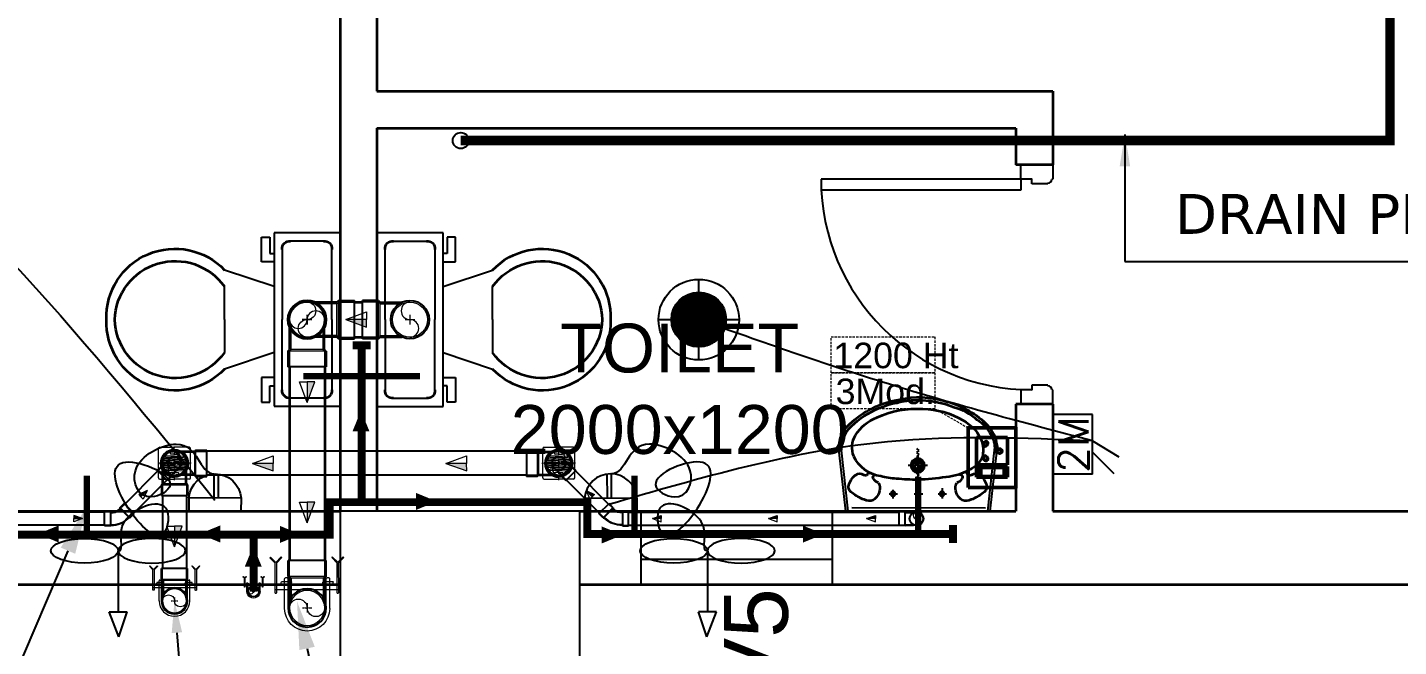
# Model space of a CAD drawing. Extents: x 3550807 to 4078732, y -628171 to -515859.
# Drawn here: x 3725724 to 3730015, y -608060 to -606121 of the extents above; entities that cross this region are included whole.
import ezdxf
from ezdxf import colors
from ezdxf.entities.mleader import LeaderData, LeaderLine
from ezdxf.math import Vec2, Vec3

# ---------------------------------------------------------------- set-up
doc = ezdxf.new("R2010")
doc.units = 0
doc.header["$LTSCALE"] = 6
doc.header["$MEASUREMENT"] = 0
for name, pattern in [('1', [0]), ('AI9-LType1', [1.875, 1.25, -0.625]), ('CENTER2', [1.125, 0.75, -0.125, 0.125, -0.125]), ('DASHED2', [0.375, 0.25, -0.125])]:
    doc.linetypes.add(name, pattern=pattern)
doc.layers.get('0').update_dxf_attribs({"linetype": 'CONTINUOUS'})
for name, color, linetype, lineweight in [('22-FTfix', 8, 'CONTINUOUS', 9), ('ELE-1 NO 6-16A RAW POWER SOCKET', 1, 'CONTINUOUS', 0), ('PHE-SP', 1, 'CONTINUOUS', 0), ('PL-CLAMP', 211, 'CONTINUOUS', 13), ('PL-SOFT  WATER SUPPLY PIPE', 162, 'CONTINUOUS', 9), ('PL-WATER PIPE CLAMP', 6, 'CONTINUOUS', 9), ('PL-WATER PIPING', 1, 'CONTINUOUS', 9), ('WALL', 10, 'CONTINUOUS', 35), ('WALL LINE', 7, 'CONTINUOUS', 35)]:
    doc.layers.add(name, color=color, linetype=linetype, lineweight=lineweight)
for name, color, linetype in [('AC-AHU', 7, 'CONTINUOUS'), ('COL', 5, 'CONTINUOUS'), ('DIM', 7, 'CONTINUOUS'), ('DOOR', 44, 'CONTINUOUS'), ('ELE-12W LED', 1, 'CONTINUOUS'), ('ELE-12W LED @ 1', 1, 'CONTINUOUS'), ('ELE-2M RAW P.SB', 40, 'CONTINUOUS'), ('ELE-EXHAUST FAN', 10, 'CONTINUOUS'), ('JOINERY', 7, 'CONTINUOUS'), ('MEP_HVAC_DRAIN_PIPE', 7, 'CONTINUOUS'), ('MEP_HVAC_TEXT', 7, 'CONTINUOUS'), ('phe-text', 1, 'CONTINUOUS'), ('PL- WASTE PIPE', 6, 'CONTINUOUS'), ('PL-SOIL PIPE', 1, 'CONTINUOUS'), ('TEXT', 5, 'CONTINUOUS'), ('Window', 161, 'CONTINUOUS')]:
    doc.layers.add(name, color=color, linetype=linetype)
doc.layers.add('CFT_LOOPING', color=7, linetype='1', lineweight=0, true_color=0xd6d600)
doc.layers.add('ELE-LIGHTING WIRING', color=7, linetype='CONTINUOUS', true_color=0x63d7b6)
doc.styles.add('ARIAL', font='arial.ttf')
doc.styles.get("Standard").update_dxf_attribs({"font": 'SIMPLEX'})
doc.styles.add('VERDANA', font='verdana.ttf')
doc.dimstyles.new('TEXT', dxfattribs={"dimscale": 0, "dimtxt": 500, "dimasz": 100, "dimexe": 75, "dimexo": 100, "dimgap": 50, "dimtad": 0, "dimdec": 0, "dimzin": 0, "dimdsep": 46, "dimtxsty": 'ARIAL', "dimblk": 'OBLIQUE', "dimcen": 0.09, "dimdle": 100, "dimclrd": 256, "dimclre": 256, "dimclrt": 6, "dimadec": 0, "dimazin": 0, "dimtfac": 1, "dimtdec": 0, "dimtofl": 0, "dimtmove": 2, "dimatfit": 3, "dimfxl": 0, "dimfrac": 2, "dimtolj": 1, "dimtzin": 0, "dimarcsym": 0})

# ---------------------------------------------------------------- blocks, each defined once
blk = doc.blocks.new('750')
at = {"layer": 'DOOR', "color": 8}
for p, q in [((-50, 705), (-47.5, 705)), ((-35, 690), (-35, 692.5)), ((-50, 45), (-47.5, 45)), ((-35, 60), (-35, 57.5)), ((50, 45), (50, 80)), ((50, 80), (675, 80)), ((50, 45), (675, 45)), ((675, 45), (675, 80))]:
    blk.add_line(p, q, dxfattribs=at)
for points in [[(15, 690), (15, 705), (50, 705), (50, 750), (-50, 750), (-50, 705)], [(-35, 690), (15, 690)], [(15, 60), (15, 45), (50, 45), (50, 0), (-50, 0), (-50, 45)], [(-35, 60), (15, 60)]]:
    blk.add_lwpolyline(points, dxfattribs=at)
for centre, radius, start, end in [((-35, 705), 12.5, 180, 270), ((15, 45), 660, 0, 90), ((-35, 45), 12.5, 90, 180)]:
    blk.add_arc(centre, radius, start, end, dxfattribs=at)
blk = doc.blocks.new('rhej')
at = {"color": 8, "lineweight": 25}
for p, q in [((271.6, 188.9), (271.6, 266.4)), ((271.6, 266.4), (297.5, 266.4)), ((297.5, 266.4), (297.5, 214.7)), ((310.4, 279.4), (310.4, -263.7)), ((517.3, 279.4), (310.4, 279.4)), ((517.3, 7.8), (517.3, 279.4)), ((297.5, 214.7), (310.4, 214.7)), ((336.3, 227.7), (336.3, 7.8)), ((465.6, 253.5), (362.2, 253.5)), ((491.5, 7.8), (491.5, 227.7)), ((310.4, 188.9), (271.6, 188.9)), ((310.4, 111.3), (155.3, 163)), ((155.3, 7.8), (155.3, 111.3)), ((155.3, 7.8), (155.3, -95.6)), ((336.3, -212), (336.3, 7.8)), ((491.5, 7.8), (491.5, -212)), ((517.3, -263.7), (517.3, 7.8)), ((310.4, -95.6), (155.3, -147.3)), ((271.6, -173.2), (271.6, -250.8)), ((310.4, -173.2), (271.6, -173.2)), ((297.5, -250.8), (297.5, -199.1)), ((297.5, -199.1), (310.4, -199.1)), ((271.6, -250.8), (297.5, -250.8)), ((465.6, -237.9), (362.2, -237.9)), ((310.4, -263.7), (517.3, -263.7))]:
    blk.add_line(p, q, dxfattribs=at)
at = {"color": 8, "extrusion": (0, 0, -1)}
for centre, major_axis, start_param, end_param in [((0, 15.7), (151.4, -151.4), 2.319632, 4.738539), ((358.9, 230.9), (-16.2, -16.2), 0.643501, 2.498091), ((468.8, 230.9), (16.2, -16.2), 3.785094, 5.639684), ((0.9, 2.3), (-133.6, -133.6), 0.814663, 3.31238), ((0, 0), (-151.4, -151.4), 4.686239, 7.105146), ((0.9, 13.4), (-133.6, -133.6), 4.541602, 7.039318), ((358.9, -215.2), (-16.2, -16.2), -0.927295, 0.927295), ((468.8, -215.2), (16.2, -16.2), 5.35589, 7.21048)]:
    blk.add_ellipse(centre, major_axis=major_axis, ratio=1, start_param=start_param, end_param=end_param, dxfattribs=at)
blk = doc.blocks.new('u46')
at = {"color": 8, "lineweight": 25}
for p, q in [((-10.2, 228.4), (174.5, 249.1)), ((-10.2, 220.4), (181.2, 241.9)), ((-0.6, -208.9), (0.6, 208.9)), ((44.2, 92.9), (44.2, 66.7)), ((56.5, 80.8), (29.2, 80.8)), ((61.7, 1.6), (29.2, 1.6)), ((44.2, 13.7), (44.2, -12.6)), ((163.2, 3), (101.8, 3)), ((133.1, -27.2), (133.1, 33.1)), ((61.7, -73.2), (29.2, -73.2)), ((44.2, -61.1), (44.2, -87.4)), ((-10.2, -216.1), (181.2, -237.6)), ((-10.2, -224.1), (174.5, -244.8))]:
    blk.add_line(p, q, dxfattribs=at)
at = {"color": 8, "extrusion": (0, 0, -1)}
for centre, major_axis, start_param, end_param in [((65.8, 198.9), (0, 20.7), -1.101507, 0.481509), ((57.5, 163.3), (-0.3, 56.9), 0.324902, 0.965135), ((187.7, 150.5), (0, 99.5), -0.132539, 0.848731), ((185.8, 147.6), (0.1, 94.4), -0.049658, 0.838116), ((49.5, 13.5), (-0.1, 293.9), 0.809856, 1.41441), ((144.8, 128.2), (1.1, 126.1), -1.238036, -0.892193), ((208, 103.4), (0, 109.8), -1.431017, -0.436146), ((110.3, 167.2), (-6.08, 6.08), 4.867594, 6.265028), ((90.3, 184.5), (0, 17.9), 0.880684, 2.260744), ((189.6, 137.7), (0, 70.9), -0.405199, 0.56573), ((153.9, 79), (-0.2, 139.7), 0.557563, 1.193786), ((57.3, 20.1), (0, 275.4), 0.806541, 1.180915), ((56, 154.5), (0, 34), 4.33982, 5.202657), ((64.6, 170.4), (0.3, 49.2), 3.359735, 4.09512), ((104.1, 117.8), (-0.2, 26.8), -1.278641, -0.487266), ((96.3, 135.9), (0, 7.39), -0.727724, 1.373337), ((110.5, 165), (5.47, 5.47), 2.097053, 3.541809), ((13.1, 6.8), (0, 297.5), 1.141495, 1.637774), ((44.2, 80.8), (0.02, 6.43), 3.139035, 9.42222), ((62.5, 153), (0, 31.9), 2.620328, 3.422401), ((387.1, 47.9), (-0.3, 296.4), -1.495794, -1.328336), ((35, 2.5), (0, 302.7), 1.155365, 1.952189), ((820.2, -1), (0.1, 732.1), -1.56667, -1.474079), ((72.5, -1.7), (-0.1, 274.2), 1.346594, 1.865175), ((44.2, 1.6), (0.08, 6.43), 3.12883, 9.412015), ((888.1, 36.7), (0.8, 800.7), 4.558159, 4.668067), ((133.1, 3), (0, 21.6), 3.141254, 9.424439), ((133.1, 3), (-0.1, 15.5), 3.145308, 9.428493), ((133.1, 3), (0, 10.9), 3.142047372431534, 9.42523267961112), ((62.5, -10.9), (0, 247.5), 1.579809, 2.112792), ((44.2, -73.2), (0.02, 6.43), 3.139035, 9.42222), ((263.1, -73.7), (0.1, 166.8), 4.181112, 4.641559), ((56.1, -13.3), (0.2, 287), 1.808981, 2.322804), ((64.6, -163.9), (0.1, 49.2), -0.960797, -0.225412), ((62.5, -146.6), (-0.1, 31.9), -0.276767, 0.525307), ((104.1, -111.4), (0.2, 26.8), 3.628858, 4.420234), ((96.6, -128.2), (-0.03, 8.55), 1.455188, 3.796569), ((124.5, -51.6), (-0.2, 200.3), 1.868215, 2.281789), ((56, -148.1), (0, 34), 4.222121, 5.084958), ((144.8, -121.8), (-0.3, 126.1), 4.027191, 4.373034), ((110.3, -160.8), (-6.08, 6.08), 4.730546, 6.12798), ((111.3, -159.3), (6.17, 6.17), 4.354779, 6.027124), ((90.3, -178.1), (0, 17.9), 0.880848, 2.260908), ((192.6, -126.1), (0, 80.1), 3.554495, 4.299548), ((163.1, -79.8), (0.2, 126), 2.054055, 2.802751), ((65.8, -192.5), (0, 20.7), 2.661884, 4.2449), ((57.5, -156.9), (0.3, 56.9), 2.176458, 2.816691), ((181.2, -107), (0, 94.7), 2.890537, 3.362984), ((187.2, -138.1), (-0.1, 106), 2.310552, 2.942572), ((171.7, -117.2), (-0.1, 123.1), 2.127435, 2.640092), ((184.7, -162.2), (-0.1, 83.2), 2.850118, 3.264751), ((188.2, -159.7), (0, 78.1), 2.562376, 3.231693)]:
    blk.add_ellipse(centre, major_axis=major_axis, ratio=1, start_param=start_param, end_param=end_param, dxfattribs=at)
blk = doc.blocks.new('18W LED')
at = {"layer": 'ELE-12W LED @ 1'}
h = blk.add_hatch(dxfattribs=at)
h.set_pattern_fill('ANSI31', color=252)
h.set_pattern_definition([(45, (-1135553.9097, 459369.4158), (-2.24506403, 2.24506403), [])])
edge = h.paths.add_edge_path()
edge.add_arc((0, 0), 85.7, 0, 360)
at = {"layer": 'ELE-12W LED', "color": 1}
for p, q in [((0, -126.1), (0, 126.1)), ((-126.1, 0), (126.1, 0))]:
    blk.add_line(p, q, dxfattribs=at)
for radius in [126.1, 85.7]:
    blk.add_circle((0, 0), radius, dxfattribs=at)
blk = doc.blocks.new('A$C44D17E71')
at = {"layer": 'ELE-EXHAUST FAN', "color": 1}
for p, q in [((-13.3, 0.72), (-9.75, 2.1)), ((-9.75, 2.1), (-9.75, -0.48)), ((-13.3, 0.72), (-9.75, -0.48)), ((-0.97, 0.81), (-9.75, 0.81)), ((6.62, -9.32), (4.71, -9.31)), ((4.71, -9.31), (4.71, -16.8)), ((6.59, -16.81), (6.62, -9.32)), ((6.61, -12.95), (10.07, -12.97)), ((6.61, -13.55), (10.06, -13.57)), ((6.59, -16.81), (4.71, -16.8))]:
    blk.add_line(p, q, dxfattribs=at)
blk.add_ellipse((-0.97, 5.64), major_axis=(0, -4.83), ratio=0.36355, dxfattribs=at)
at = {"layer": 'ELE-EXHAUST FAN', "color": 1, "extrusion": (0, 0, -1)}
blk.add_ellipse((-0.97, -4.02), major_axis=(0, 4.83), ratio=0.36355, dxfattribs=at)
blk.add_ellipse((6.31, -13.06), major_axis=(0.02, 3.76), ratio=1, start_param=0.079283, end_param=3.06231, dxfattribs=at)
at = {"layer": 'ELE-EXHAUST FAN', "color": 1}
blk.add_open_spline([(-1.04, 0.81), (-0.79, -0.3), (3.44, 2.5), (7.59, -7.04), (-0.96, -5.98), (5.22, 0.41), (14.27, 3.09), (9.16, -9.39), (5.43, -2.53), (11.73, 0.02), (16.82, -10.79), (10.14, -10.71), (10.07, -12.97)], degree=3, knots=[0, 0, 0, 0, 6.261699, 12.352893, 15.787239, 21.858742, 28.752755, 35.678217, 39.225495, 45.354107, 53.693878, 67.421453, 67.421453, 67.421453, 67.421453], dxfattribs=at)
blk = doc.blocks.new('2M SB')
at = {"layer": 'ELE-2M RAW P.SB'}
for p, q in [((-133.8, 160), (-69.3, 265.2)), ((-88.2, 160), (-3.4, 244.9)), ((-240, 160), (-240, 0)), ((0, 160), (-240, 160)), ((0, 160), (0, 0))]:
    blk.add_line(p, q, dxfattribs=at)
blk.add_text('2M', height=120, rotation=180, dxfattribs=at).set_placement((-6, 143))
blk = doc.blocks.new('6-16A RAW POWER SOCKET 3M')
at = {"layer": 'ELE-1 NO 6-16A RAW POWER SOCKET', "lineweight": 50}
for p, q in [((0, 57.9), (72.3, 57.9)), ((0, 57.9), (72.3, 57.9)), ((0, 32.7), (0, 57.9)), ((0, 57.9), (0, 32.7)), ((72.3, 32.7), (0, 32.7)), ((7.9, 55.8), (64.4, 55.8)), ((7.9, 34.8), (7.9, 55.8)), ((64.4, 34.8), (7.9, 34.8)), ((61.9, 55.8), (61.9, 34.8)), ((64.4, 55.8), (64.4, 34.8)), ((72.3, 57.9), (72.3, 32.7)), ((0, 28.5), (0, -34.8)), ((72.3, 28.5), (0, 28.5)), ((72.3, -34.8), (72.3, 28.5)), ((0, -34.8), (72.3, -34.8))]:
    blk.add_line(p, q, dxfattribs=at)
blk.add_lwpolyline([(92, 82.1), (92, -57.5), (-19.7, -57.5), (-19.7, 82.1)], close=True, dxfattribs=at)
for centre, radius, start, end in [((18.3, -3.1), 4.93, 37.1584, 322.8416), ((23.3, -3.1), 3.14, 251.4031, 108.5969), ((50.3, 14.9), 4.24, 357.49, 264.7311), ((53.2, 11.6), 3.43, 194.9049, 67.3162), ((50.3, -21.2), 4.24, 95.2689, 2.51), ((53.2, -17.8), 3.43, 292.6838, 165.0951)]:
    blk.add_arc(centre, radius, start, end, dxfattribs=at)
blk = doc.blocks.new('RISER UP 100')
at = {"color": 0, "linetype": 'Continuous'}
for p, q in [((-98.5, 60), (-148.5, 60)), ((-148.5, -60), (-148.5, 60)), ((-98.5, 60), (-93.5, 55)), ((-93.5, 55), (-24, 55)), ((-98.5, -60), (-148.5, -60)), ((-98.5, -60), (-93.5, -55)), ((-93.5, -55), (-24, -55))]:
    blk.add_line(p, q, dxfattribs=at)
at = {"color": 8, "linetype": 'Continuous', "lineweight": 0, "ltscale": 0.005}
for p, q in [((-98.5, 55), (-148.5, 55)), ((-98.5, -55), (-98.5, 55)), ((-98.5, 55), (-93.5, 50)), ((-93.5, -50), (-93.5, 50)), ((-93.5, 50), (-33.2, 50)), ((-98.5, -55), (-148.5, -55)), ((-98.5, -55), (-93.5, -50)), ((-93.5, -50), (-33.2, -50))]:
    blk.add_line(p, q, dxfattribs=at)
at = {"color": 8, "linetype": 'CENTER2', "lineweight": 0}
for p, q in [((-15, 0), (15, 0)), ((0, 15), (0, -15))]:
    blk.add_line(p, q, dxfattribs=at)
at = {"color": 0, "linetype": 'Continuous'}
blk.add_circle((0, 0), 60, dxfattribs=at)
at = {"color": 8, "linetype": 'Continuous', "lineweight": 0, "ltscale": 0.005}
blk.add_circle((0, 0), 55, dxfattribs=at)
at = {"color": 8, "linetype": 'Continuous', "lineweight": 0}
for centre, start, end in [((0, 27.5), 90, 270), ((0, -27.5), 270, 90)]:
    blk.add_arc(centre, 27.5, start, end, dxfattribs=at)
blk = doc.blocks.new('clamp')
at = {"layer": 'PL-CLAMP'}
for p, q in [((156.2, 205.8), (161.2, 205.8)), ((105.4, 198.4), (168.6, 198.4)), ((105.4, 191.1), (168.6, 191.1)), ((156.2, 183.7), (161.2, 183.7)), ((163.2, 185.7), (163.2, 203.8)), ((170.6, 196.4), (170.6, 193.1)), ((105.4, 109.4), (168.6, 109.4)), ((105.4, 102), (168.6, 102)), ((156.2, 116.8), (161.2, 116.8)), ((156.2, 94.7), (161.2, 94.7)), ((163.2, 96.7), (163.2, 114.8)), ((170.6, 107.4), (170.6, 104))]:
    blk.add_line(p, q, dxfattribs=at)
for points in [[(138.4, 216.5, -0.414214), (139.4, 217.5), (203.1, 217.5), (214, 228.4), (215.4, 227), (203.9, 215.5), (215.3, 204), (213.9, 202.6), (203, 213.5), (139.4, 213.5, -0.414214), (138.4, 214.5), (138.4, 216.5)], [(138.4, 84.3, -0.414214), (139.4, 85.3), (203.1, 85.3), (214, 96.3), (215.4, 94.9), (203.9, 83.3), (215.3, 71.9), (213.9, 70.5), (203, 81.3), (139.4, 81.3, -0.414214), (138.4, 82.3), (138.4, 84.3)]]:
    blk.add_lwpolyline(points, format="xyb", dxfattribs=at)
for points in [[(146.2, 81.3), (146.2, 217.5)], [(156.2, 81.3), (156.2, 217.5)]]:
    blk.add_lwpolyline(points, dxfattribs=at)
for centre, radius, start, end in [((161.2, 203.8), 2, 0, 90), ((105.4, 150.2), 48.2, 90, 270), ((161.2, 185.7), 2, 270, 0), ((168.6, 196.4), 2, 0, 90), ((168.6, 193.1), 2, 270, 0), ((161.2, 114.8), 2, 0, 90), ((161.2, 96.7), 2, 270, 0), ((168.6, 107.4), 2, 0, 90), ((168.6, 104), 2, 270, 0)]:
    blk.add_arc(centre, radius, start, end, dxfattribs=at)
blk = doc.blocks.new('A$C0B1B3CFA')
at = {"layer": 'PHE-SP'}
h = blk.add_hatch(color=7, dxfattribs=at)
h.dxf.hatch_style = 1
h.paths.add_polyline_path([(-0.0495, 0.0226), (-0.0495, 0), (0.0124, 0)])
at = {"layer": 'PHE-SP', "color": 7}
for points in [[(-0.0495, 0), (0.0124, 0), (-0.0495, 0.0226), (-0.0495, 0)], [(-0.0495, 0), (0.0124, 0), (-0.0495, -0.0226), (-0.0495, 0)]]:
    blk.add_lwpolyline(points, dxfattribs=at)
blk = doc.blocks.new('Z$W@#3BD47561')
at = {"layer": 'PHE-SP', "xscale": 49.00933755098914, "yscale": 49.00933755098914, "zscale": 49.00933755098914, "rotation": 270}
blk.add_blockref('A$C0B1B3CFA', (0, 0), dxfattribs=at)
blk = doc.blocks.new('Z$W@#4AA511D8')
at = {"layer": 'phe-text', "linetype": 'ByBlock', "lineweight": -2, "ltscale": 0.5, "xscale": 0.0244727334018079, "yscale": 0.0244727334018079, "zscale": 0.0244727334018079, "rotation": 270}
blk.add_blockref('Z$W@#3BD47561', (0.0148, 0), dxfattribs=at)
blk = doc.blocks.new('A$C525867A1')
at = {"layer": '22-FTfix', "color": 1, "lineweight": 0}
for p, q in [((-3.7, 76.6), (-40.1, 40.1)), ((76.4, 3.7), (3.3, 76.6)), ((-76.6, 3.5), (-40.1, 40.1)), ((42, 42.1), (-42, -42.1)), ((-3.5, -76.4), (-76.6, -3.4)), ((3.4, -76.4), (39.9, -39.8)), ((76.4, -3.3), (39.9, -39.8))]:
    blk.add_line(p, q, dxfattribs=at)
at = {"layer": '22-FTfix', "color": 1, "linetype": 'AI9-LType1', "lineweight": 0}
blk.add_line((42, -41.9), (-42.2, 42.1), dxfattribs=at)
at = {"layer": '22-FTfix', "color": 3, "lineweight": 0}
for p, q in [((-18.4, 18.3), (-39.5, -2.8)), ((-10.4, 10.4), (-35.8, -15.1)), ((-14.5, 14.5), (-35.7, -6.6)), ((-23.3, 23.2), (-32.4, 14)), ((-6.5, 6.5), (-31.9, -18.9)), ((-23.3, 23.2), (-14.1, 32.4)), ((-18.4, 18.3), (2.7, 39.5)), ((-14.5, 14.5), (6.6, 35.7)), ((-10.4, 10.4), (15, 35.8)), ((-6.5, 6.5), (18.9, 32)), ((-1.9, 1.2), (-1.5, 1.5)), ((-1.4, 0.7), (-1.9, 1.2)), ((-1.2, 1.9), (-1.5, 1.5)), ((-0.7, 1.4), (-1.2, 1.9)), ((1.2, 1.9), (0.7, 1.4)), ((1.9, 1.2), (1.2, 1.9)), ((1.9, 1.2), (1.4, 0.7)), ((5.2, 9.3), (24.6, 28.7)), ((6.5, -6.5), (31.9, 18.9)), ((9.2, 5.2), (28.6, 24.6)), ((10.4, -10.4), (35.8, 15.1)), ((14.5, -14.5), (35.7, 6.6)), ((18.4, -18.3), (39.5, 2.8)), ((-9.2, -5.2), (-28.6, -24.6)), ((-5.2, -9.3), (-24.6, -28.7)), ((6.5, -6.5), (-18.9, -32)), ((10.4, -10.4), (-15, -35.8)), ((14.5, -14.5), (-6.6, -35.7)), ((18.4, -18.3), (-2.7, -39.5)), ((-1.9, -1.2), (-1.4, -0.7)), ((-1.2, -1.9), (-1.9, -1.2)), ((-1.2, -1.9), (-0.7, -1.4)), ((1.2, -1.9), (0.7, -1.4)), ((1.2, -1.9), (1.5, -1.5)), ((1.9, -1.2), (1.4, -0.7)), ((1.9, -1.2), (1.5, -1.5)), ((23.3, -23.2), (14.1, -32.4)), ((23.3, -23.2), (32.4, -14))]:
    blk.add_line(p, q, dxfattribs=at)
at = {"layer": '22-FTfix', "color": 1, "lineweight": 0}
blk.add_circle((-0.1, 0.1), 49.4, dxfattribs=at)
at = {"layer": '22-FTfix', "color": 3, "lineweight": 0}
for centre, radius in [((0, 0), 45.2), ((-0.1, -0.1), 44.9), ((0, 0), 4.18), ((0, 0), 3.93)]:
    blk.add_circle(centre, radius, dxfattribs=at)
at = {"layer": '22-FTfix', "color": 1, "lineweight": 0}
for points in [[(-35.3, 35.2), (-15.9, 54.6), (15.5, 54.6), (35, 35.3), (54.4, 15.9), (54.4, -15.6), (35, -35)], [(-35.3, 35.2), (-54.6, 15.8), (-54.6, -15.7), (-35.2, -35), (-15.8, -54.4), (15.7, -54.4), (35, -35)]]:
    blk.add_open_spline(points, degree=3, knots=[0, 0, 0, 0, 1, 1, 1, 2, 2, 2, 2], dxfattribs=at)
for points in [[(3.3, 76.6), (1.4, 78.5), (-1.8, 78.5), (-3.7, 76.6)], [(-76.6, 3.5), (-78.5, 1.6), (-78.5, -1.5), (-76.6, -3.4)], [(76.4, -3.3), (78.3, -1.4), (78.3, 1.8), (76.4, 3.7)], [(-3.5, -76.4), (-1.6, -78.3), (1.5, -78.3), (3.4, -76.4)]]:
    blk.add_open_spline(points, degree=3, dxfattribs=at)
at = {"layer": '22-FTfix', "color": 3, "lineweight": 0}
for points in [[(-36.8, 17.1), (-37.4, 15.7), (-36.8, 14.1), (-35.5, 13.5), (-34.4, 13), (-33.2, 13.2), (-32.4, 14)], [(-14.1, 32.4), (-13, 33.4), (-13, 35.2), (-14.1, 36.2), (-14.9, 37), (-16.1, 37.2), (-17.2, 36.7)], [(6.6, 35.7), (7.6, 36.7), (7.6, 38.5), (6.6, 39.5), (5.5, 40.6), (3.8, 40.6), (2.7, 39.5)], [(5.2, 9.3), (4.1, 8.1), (4.1, 6.3), (5.2, 5.2), (6.3, 4.1), (8.1, 4.1), (9.2, 5.2)], [(18.9, 32), (19.9, 33), (19.9, 34.8), (18.9, 35.8), (17.8, 36.9), (16.1, 36.9), (15, 35.8)], [(28.6, 24.6), (29.7, 25.7), (29.7, 27.6), (28.6, 28.7), (27.5, 29.8), (25.7, 29.8), (24.6, 28.7)], [(35.8, 15.1), (36.8, 16.2), (36.8, 17.9), (35.8, 18.9), (34.7, 20), (33, 20), (31.9, 18.9)], [(39.5, 2.8), (40.6, 3.9), (40.5, 5.6), (39.5, 6.6), (38.4, 7.7), (36.7, 7.7), (35.7, 6.6)], [(-39.5, -2.8), (-40.6, -3.9), (-40.5, -5.6), (-39.5, -6.6), (-38.4, -7.7), (-36.7, -7.7), (-35.7, -6.6)], [(-35.8, -15.1), (-36.8, -16.2), (-36.8, -17.9), (-35.8, -18.9), (-34.7, -20), (-33, -20), (-31.9, -18.9)], [(-28.6, -24.6), (-29.7, -25.7), (-29.7, -27.6), (-28.6, -28.7), (-27.5, -29.8), (-25.7, -29.8), (-24.6, -28.7)], [(-18.9, -32), (-19.9, -33), (-19.9, -34.8), (-18.9, -35.8), (-17.8, -36.9), (-16.1, -36.9), (-15, -35.8)], [(-5.2, -9.3), (-4.1, -8.1), (-4.1, -6.3), (-5.2, -5.2), (-6.3, -4.1), (-8.1, -4.1), (-9.2, -5.2)], [(-6.6, -35.7), (-7.6, -36.7), (-7.6, -38.4), (-6.6, -39.5), (-5.5, -40.6), (-3.8, -40.6), (-2.7, -39.5)], [(14.1, -32.4), (13, -33.4), (13, -35.1), (14.1, -36.2), (14.9, -37), (16.1, -37.2), (17.2, -36.7)], [(36.8, -17.1), (37.4, -15.7), (36.8, -14.1), (35.5, -13.5), (34.4, -13), (33.2, -13.2), (32.4, -14)]]:
    blk.add_open_spline(points, degree=3, knots=[0, 0, 0, 0, 1, 1, 1, 2, 2, 2, 2], dxfattribs=at)
for points in [[(-28.7, 28.6), (-32, 25.3), (-34.8, 21.4), (-36.8, 17.1)], [(-17.2, 36.7), (-21.4, 34.7), (-25.3, 32), (-28.7, 28.6)], [(-1.4, -0.7), (-1, -0.3), (-1, 0.3), (-1.4, 0.7)], [(-0.7, 1.4), (-0.3, 1), (0.3, 1), (0.7, 1.4)], [(1.4, 0.7), (1, 0.3), (1, -0.3), (1.4, -0.7)], [(0.7, -1.4), (0.3, -1), (-0.3, -1), (-0.7, -1.4)], [(17.2, -36.7), (21.4, -34.7), (25.3, -32), (28.7, -28.6)], [(28.7, -28.6), (32, -25.3), (34.8, -21.4), (36.8, -17.1)]]:
    blk.add_open_spline(points, degree=3, dxfattribs=at)
blk = doc.blocks.new('G$C6D3250BF')
at = {"layer": 'PL- WASTE PIPE', "linetype": 'ByBlock', "ltscale": 5, "xscale": -0.08841918452952499, "yscale": 0.08841918454157253, "zscale": 0.08841918448567115, "rotation": 225.0593839872961}
blk.add_blockref('A$C525867A1', (0, 0), dxfattribs=at)
blk = doc.blocks.new('100 ELBOW')
at = {"color": 0, "linetype": 'Continuous'}
for p, q in [((-77, 1), (-86, -8)), ((72, 61), (67, 55)), ((72, 61), (124, 61)), ((124, 61), (124, -61)), ((-94, -8), (-131, -44)), ((-131, -44), (-44, -131)), ((-94, -8), (-86, -8)), ((-8, -94), (-44, -131)), ((0, -78), (-8, -86)), ((-8, -94), (-8, -86)), ((72, -61), (66, -55)), ((72, -61), (124, -61))]:
    blk.add_line(p, q, dxfattribs=at)
at = {"color": 8, "linetype": 'Continuous', "lineweight": 0, "ltscale": 0.005}
for p, q in [((75, 55), (69, 49)), ((69, -49), (69, 49)), ((75, -55), (75, 55)), ((75, 55), (124, 55)), ((-92, -14), (-126, -49)), ((-92, -14), (-14, -92)), ((-92, -14), (-83, -14)), ((-83, -14), (-14, -83)), ((-14, -92), (-49, -126)), ((-4, -74), (-14, -83)), ((-14, -92), (-14, -83)), ((75, -55), (69, -49)), ((75, -55), (124, -55))]:
    blk.add_line(p, q, dxfattribs=at)
at = {"color": 8, "linetype": 'Continuous', "ltscale": 0.005}
blk.add_line((-72, -3), (-73, -4), dxfattribs=at)
at = {"color": 8, "linetype": 'Continuous', "lineweight": 0, "ltscale": 0.005}
for centre, radius, start, end in [((62, -148), 198, 87.8618, 137.18), ((61, -147), 98.2, 85.3383, 131.766)]:
    blk.add_arc(centre, radius, start, end, dxfattribs=at)
at = {"color": 0, "linetype": 'Continuous'}
for centre, radius, start, end in [((62, -148), 204, 88.5977, 133.0508), ((61, -147), 92.3, 86.6643, 131.6643)]:
    blk.add_arc(centre, radius, start, end, dxfattribs=at)
blk = doc.blocks.new('WATER PIPE CLAMP')
at = {"layer": 'PL-CLAMP'}
for p, q in [((-61.4, 87.2), (-62.5, 86.1)), ((-62.5, 86.1), (-54, 77.6)), ((-52.5, 78.2), (-61.4, 87.2)), ((-43.4, 87.3), (-52.5, 78.2)), ((-50.9, 77.6), (-42.3, 86.2)), ((-42.3, 86.2), (-43.4, 87.3)), ((42.1, 87.2), (41, 86.1)), ((41, 86.1), (49.5, 77.6)), ((51.1, 78.3), (42.1, 87.2)), ((60.2, 87.4), (51.1, 78.3)), ((52.7, 77.6), (61.3, 86.2)), ((61.3, 86.2), (60.2, 87.4)), ((-54, 77.6), (-54, 27.7)), ((-54, 40.9), (52.7, 41)), ((-54, 33.1), (52.7, 33.1)), ((-53.2, 27), (-51.7, 27)), ((-50.9, 27.7), (-50.9, 77.6)), ((-43.6, 40.9), (-43.6, 44.8)), ((-42, 46.4), (-27.8, 46.4)), ((-37.8, 1.1), (-37.8, 50.6)), ((-33.6, 52.2), (-36.2, 52.2)), ((-32, 1.1), (-32, 50.6)), ((-26.2, 40.9), (-26.3, 44.8)), ((26.2, 41), (26.2, 44.8)), ((27.8, 46.4), (41.9, 46.4)), ((32, 1.1), (32, 50.6)), ((36.2, 52.2), (33.5, 52.2)), ((37.8, 1.1), (37.7, 50.6)), ((43.5, 41), (43.5, 44.8)), ((49.5, 77.6), (49.6, 27.8)), ((50.3, 27), (51.9, 27)), ((52.7, 27.8), (52.7, 77.6))]:
    blk.add_line(p, q, dxfattribs=at)
for centre, radius, start, end in [((-53.2, 27.7), 0.784, 180.02402, 270.02402), ((-51.7, 27.7), 0.784, 270.02402, 0.02402), ((-42, 44.8), 1.57, 90.025, 180.025), ((-36.2, 50.6), 1.57, 90.025, 180.025), ((0, 1.1), 37.8, 180.025, 0.025), ((-33.6, 50.6), 1.57, 0.025, 90.025), ((-27.8, 44.8), 1.57, 0.025, 90.025), ((27.8, 44.8), 1.57, 90.025, 180.025), ((33.5, 50.6), 1.57, 90.025, 180.025), ((36.2, 50.6), 1.57, 0.025, 90.025), ((41.9, 44.8), 1.57, 0.025, 90.025), ((50.3, 27.8), 0.784, 180.02402, 270.02402), ((51.9, 27.8), 0.784, 270.02402, 0.02402)]:
    blk.add_arc(centre, radius, start, end, dxfattribs=at)
blk = doc.blocks.new('1234WE12')
at = {"layer": 'PL-SOFT  WATER SUPPLY PIPE', "color": 8, "linetype": 'CENTER2', "lineweight": 0}
for p, q in [((4.4, 0), (-4.4, 0)), ((0, 4.4), (0, -4.3))]:
    blk.add_line(p, q, dxfattribs=at)
at = {"layer": 'PL-SOFT  WATER SUPPLY PIPE', "color": 3, "linetype": 'Continuous'}
blk.add_circle((0, 0), 17.5, dxfattribs=at)
at = {"layer": 'PL-SOFT  WATER SUPPLY PIPE', "color": 8, "linetype": 'Continuous', "lineweight": 0, "ltscale": 0.005}
blk.add_circle((0, 0), 16, dxfattribs=at)
at = {"layer": 'PL-SOFT  WATER SUPPLY PIPE', "color": 8, "linetype": 'Continuous', "lineweight": 0}
for centre, start, end in [((-8, 0), 180.1383, 0.1383), ((8, 0), 0.1383, 180.1383)]:
    blk.add_arc(centre, 8, start, end, dxfattribs=at)
blk = doc.blocks.new('aa')
at = {"layer": 'PL- WASTE PIPE', "color": 4, "ltscale": 5}
for p, q in [((-2.73, 0.11), (-2.56, -0.11)), ((-2.56, -0.11), (-2.35, 0.11)), ((-2.35, 0.11), (-2.18, -0.11)), ((-2.18, -0.11), (-1.97, 0.11)), ((-1.97, 0.11), (-1.81, -0.11)), ((-1.81, -0.11), (-1.6, 0.11)), ((-1.6, 0.11), (-1.43, -0.11)), ((-1.43, -0.11), (-1.22, 0.11)), ((-1.22, 0.11), (-1.05, -0.11)), ((-1.05, -0.11), (-0.84, 0.11)), ((-0.84, 0.11), (-0.67, -0.11)), ((-0.67, -0.11), (-0.46, 0.11)), ((-0.46, 0.11), (-0.29, -0.11)), ((-0.29, -0.11), (-0.08, 0.11)), ((-0.08, 0.11), (0.08, -0.11)), ((0.08, -0.11), (0.29, 0.11)), ((0.29, 0.11), (0.46, -0.11)), ((0.46, -0.11), (0.67, 0.11)), ((0.67, 0.11), (0.84, -0.11)), ((0.84, -0.11), (1.05, 0.11)), ((1.05, 0.11), (1.22, -0.11)), ((1.22, -0.11), (1.43, 0.11)), ((1.43, 0.11), (1.6, -0.11)), ((1.6, -0.11), (1.81, 0.11)), ((1.81, 0.11), (1.97, -0.11)), ((1.97, -0.11), (2.18, 0.11)), ((2.18, 0.11), (2.35, -0.11)), ((2.35, -0.11), (2.56, 0.11)), ((2.56, 0.11), (2.73, -0.11)), ((2.73, -0.11), (2.94, 0.11)), ((2.94, 0.11), (3.11, -0.11)), ((3.11, -0.11), (3.32, 0.11)), ((3.32, 0.11), (3.49, -0.11)), ((3.49, -0.11), (3.7, 0.11))]:
    blk.add_line(p, q, dxfattribs=at)
blk = doc.blocks.new('_Oblique')
at = {"color": 0, "linetype": 'ByBlock', "lineweight": -2}
blk.add_line((-0.5, -0.5), (0.5, 0.5), dxfattribs=at)

msp = doc.modelspace()

# ---------------------------------------------------------------- linework, layer by layer
at = {"layer": 'CFT_LOOPING', "color": 7, "linetype": 'DASHED2', "ltscale": 5}
msp.add_line((3728563.5, -607315.4), (3728667.4, -607375.1), dxfattribs=at)
for points in [[(3728238.7, -607090.4), (3728563.5, -607090.4), (3728563.5, -607202.9), (3728238.7, -607202.9)], [(3728238.7, -607202.9), (3728563.5, -607202.9), (3728563.5, -607315.4), (3728238.7, -607315.4)]]:
    msp.add_lwpolyline(points, close=True, dxfattribs=at)
at = {"layer": 'COL', "color": 8}
msp.add_lwpolyline([(3727452.4, -607636.3), (3726702.4, -607636.3), (3726702.4, -608386.3), (3727452.4, -608386.3)], close=True, dxfattribs=at)
at = {"layer": 'ELE-LIGHTING WIRING', "linetype": 'ByBlock'}
for points in [[(3723785, -605541.3), (3725045.7, -606274.1), (3726310.5, -607601.3)], [(3729057.4, -607416.2), (3728418.3, -607237.9), (3727824.9, -607036.3)], [(3729057.4, -607416.2), (3728415, -607419), (3727542.9, -607615.8)]]:
    msp.add_spline(points, degree=3, dxfattribs=at)
at = {"layer": 'MEP_HVAC_DRAIN_PIPE', "linetype": 'ByBlock', "const_width": 30}
msp.add_lwpolyline([(3729988.1, -604813.8), (3729988.1, -606475.6), (3727079.9, -606475.6)], dxfattribs=at)
at = {"layer": 'MEP_HVAC_DRAIN_PIPE', "linetype": 'ByBlock'}
msp.add_circle((3727079.9, -606475.6), 25, dxfattribs=at)
at = {"layer": 'PL- WASTE PIPE', "linetype": 'ByBlock', "ltscale": 5}
for p, q in [((3727285.4, -607448.8), (3726284.9, -607448.8)), ((3727285.4, -607523.8), (3726284.9, -607523.8)), ((3726146.4, -607587.4), (3726146.4, -607816.1)), ((3726221.4, -607587.4), (3726221.4, -607816.1))]:
    msp.add_line(p, q, dxfattribs=at)
at = {"layer": 'PL- WASTE PIPE', "color": 4, "linetype": 'ByBlock', "ltscale": 5}
for p, q in [((3726131.5, -607510.4), (3726028.1, -607613.9)), ((3726159.8, -607538.7), (3726056.3, -607642.2)), ((3727410.5, -607538.7), (3727514, -607642.2)), ((3727438.8, -607510.4), (3727542.2, -607613.9)), ((3725965.2, -607639.6), (3723254.9, -607639.6)), ((3725965.2, -607679.6), (3723254.9, -607679.6)), ((3727605.1, -607639.6), (3728452, -607639.6)), ((3727605.1, -607679.6), (3728452, -607679.6))]:
    msp.add_line(p, q, dxfattribs=at)
at = {"layer": 'PL-SOFT  WATER SUPPLY PIPE', "color": 3, "const_width": 25}
for points in [[(3726797.6, -607116.4), (3726741.1, -607116.4)], [(3726769.4, -607608), (3726769.4, -607116.4)], [(3726431.5, -607709.4), (3726669.4, -607709.4), (3726669.4, -607608), (3727475.6, -607608), (3727475.6, -607708), (3728620.6, -607708)], [(3728620.6, -607736.2), (3728620.6, -607679.7)], [(3726431.5, -607888.1), (3726431.5, -607709.4), (3723086.6, -607709.4)]]:
    msp.add_lwpolyline(points, dxfattribs=at)
at = {"layer": 'PL-SOFT  WATER SUPPLY PIPE', "color": 5, "const_width": 20}
for points in [[(3726769.4, -607213.1), (3726586.9, -607213.1)], [(3726951.8, -607213.1), (3726769.4, -607213.1)], [(3725909.6, -607525.1), (3725909.6, -607707.5)], [(3727623.3, -607525.5), (3727623.3, -607708)], [(3728511.2, -607528.6), (3728511.2, -607711.1)]]:
    msp.add_lwpolyline(points, dxfattribs=at)
at = {"layer": 'PL-WATER PIPING', "color": 61, "true_color": 0xd8e58c}
for points in [[(3726767.6, -607386.4, 53.3, 0, 0), (3726767.6, -607321.6, 0, 0, 0)], [(3726939.9, -607605.7, 53.3, 0, 0), (3727004.7, -607605.7, 0, 0, 0)], [(3725821.4, -607707.6, 53.3, 0, 0), (3725756.6, -607707.6, 0, 0, 0)], [(3726327, -607707.6, 53.3, 0, 0), (3726262.2, -607707.6, 0, 0, 0)], [(3728150.8, -607708, 53.3, 0, 0), (3728215.6, -607708, 0, 0, 0)], [(3726430.5, -607810.2, 53.3, 0, 0), (3726430.5, -607745.4, 0, 0, 0)], [(3726514.1, -607709, 53.3, 0, 0), (3726578.9, -607709, 0, 0, 0)], [(3727521.1, -607710.7, 53.3, 0, 0), (3727585.9, -607710.7, 0, 0, 0)]]:
    msp.add_lwpolyline(points, format="xyseb", dxfattribs=at)
at = {"layer": 'WALL', "color": 8, "linetype": 'ByBlock'}
for p, q in [((3726817.4, -601711.3), (3726817.4, -606321.3)), ((3726702.4, -605781.3), (3726702.4, -607636.3)), ((3726817.4, -606321.3), (3728932.4, -606321.3)), ((3728932.4, -606321.3), (3728932.4, -606551.5)), ((3726817.4, -606436.3), (3726817.4, -607636.3)), ((3726817.4, -606436.3), (3728817.4, -606436.3)), ((3728817.4, -606436.3), (3728817.4, -606551.5)), ((3728932.4, -606551.5), (3728817.4, -606551.5)), ((3728817.4, -607301.3), (3728817.4, -607636.3)), ((3728932.4, -607301.3), (3728817.4, -607301.3)), ((3728932.4, -607301.3), (3728932.4, -607636.3)), ((3722777.4, -607636.3), (3726702.4, -607636.3)), ((3727452.4, -607636.3), (3728817.4, -607636.3)), ((3728932.4, -607636.3), (3732997.4, -607636.3)), ((3720742.4, -607866.3), (3726702.4, -607866.3)), ((3727452.4, -607866.3), (3732997.4, -607866.3))]:
    msp.add_line(p, q, dxfattribs=at)
at = {"layer": 'WALL', "linetype": 'ByBlock'}
for p, q in [((3726747.2, -606981.4), (3726772.6, -606981.4)), ((3726747.2, -607091.2), (3726772.6, -607091.2)), ((3726544.1, -607184.5), (3726544.1, -607790.9)), ((3726654.1, -607184.5), (3726654.1, -607790.9))]:
    msp.add_line(p, q, dxfattribs=at)
at = {"layer": 'WALL', "color": 8, "lineweight": 0}
msp.add_line((3726817.4, -607636.3), (3727072.4, -607636.3), dxfattribs=at)
at = {"layer": 'Window', "color": 8, "linetype": 'Continuous'}
for points in [[(3728243.8, -607866.3), (3728243.8, -607636.3), (3727643.8, -607636.3), (3727643.8, -607866.3)], [(3728243.8, -607786.3), (3728243.8, -607716.3), (3727643.8, -607716.3), (3727643.8, -607786.3)]]:
    msp.add_lwpolyline(points, close=True, dxfattribs=at)

# ---------------------------------------------------------------- block references
at = {"layer": 'DOOR', "color": 8, "rotation": 180}
msp.add_blockref('750', (3728882.4, -606551.3), dxfattribs=at)
at = {"layer": 'ELE-1 NO 6-16A RAW POWER SOCKET', "linetype": 'ByBlock', "xscale": 1.343246120226769, "yscale": 1.343246120226769, "zscale": 1.343246120226769, "rotation": 180}
msp.add_blockref('6-16A RAW POWER SOCKET 3M', (3728791, -607452.3), dxfattribs=at)
at = {"layer": 'ELE-12W LED', "color": 6}
msp.add_blockref('18W LED', (3727824.9, -607036.3), dxfattribs=at)
at = {"layer": 'ELE-2M RAW P.SB', "color": 6, "xscale": 0.7812500000005363, "yscale": 0.7812500000005363, "zscale": 0.7812500000005363, "rotation": 269.9999999999998}
msp.add_blockref('2M SB', (3728932.4, -607520.7), dxfattribs=at)
at = {"layer": 'ELE-EXHAUST FAN', "yscale": 21.82094173196808, "zscale": 21.82094173196808}
for p, xscale, rotation in [((3726025.5, -607739.1), 21.82094173196808, 90.00000000000001), ((3727834.3, -607739.1), -21.82094173196808, 270)]:
    msp.add_blockref('A$C44D17E71', p, dxfattribs=dict(at, xscale=xscale, rotation=rotation))
at = {"layer": 'PL- WASTE PIPE', "color": 4, "linetype": 'ByBlock', "ltscale": 5}
for name, p, xscale, yscale, zscale, rotation in [('RISER UP 100', (3726183.9, -607486.4), 0.3637807491883915, 0.3637807491883915, 0.3637807487565851, 44.9916092639283), ('RISER UP 100', (3727386.4, -607486.4), -0.3637807491883915, 0.3637807491883917, 0.3637807487565851, 315.0083907360718), ('100 ELBOW', (3726010.2, -607659.7), 0.3636363632719107, 0.3636363639668353, 0.3636363635952907, 179.8159451268401), ('100 ELBOW', (3727560.1, -607659.7), -0.3636363632719107, 0.3636363639668353, 0.3636363635952907, 180.1840548731599), ('RISER UP 100', (3728506, -607659.6), 0.3637807491883915, 0.3637807491883915, 0.3637807487565851, 359.9916092639283)]:
    msp.add_blockref(name, p, dxfattribs=dict(at, xscale=xscale, yscale=yscale, zscale=zscale, rotation=rotation))
at = {"layer": 'PL- WASTE PIPE', "linetype": 'ByBlock', "ltscale": 5, "zscale": 0.6804665595408722}
for p, xscale, yscale, rotation in [((3726183.9, -607486.4), -0.6804665603485838, 0.6804665603485838, 269.9999999999999), ((3726183.9, -607486.4), -0.6804665603485838, 0.6804665603485838, 359.9999999999999), ((3727386.4, -607486.4), -0.6804665603485838, 0.6804665603485838, 180), ((3726183.9, -607917.1), -0.6804665603485837, 0.6804665603485837, 89.99999999999962)]:
    msp.add_blockref('RISER UP 100', p, dxfattribs=dict(at, xscale=xscale, yscale=yscale, rotation=rotation))
at = {"layer": 'PL- WASTE PIPE', "linetype": 'ByBlock', "xscale": -34.18592693661901, "yscale": 34.18592693661901, "zscale": 34.18592693661901, "rotation": 89.99999999999962}
msp.add_blockref('aa', (3728509.7, -607533.3), dxfattribs=at)
at = {"layer": 'PL-CLAMP', "linetype": 'ByBlock'}
for p, xscale, yscale, zscale, rotation in [((3726334, -608022.6), 0.9999250758013819, 0.9999250758013819, 0.9999250752857497, 89.97500309282843), ((3726378.9, -608095.6), -1.466554736686121, 1.46655473668612, 1.466554735929871, 270.0249969071708)]:
    msp.add_blockref('clamp', p, dxfattribs=dict(at, xscale=xscale, yscale=yscale, zscale=zscale, rotation=rotation))
at = {"layer": 'PL-SOFT  WATER SUPPLY PIPE', "color": 2, "ltscale": 500}
msp.add_blockref('1234WE12', (3726431.5, -607887.4), dxfattribs=at)
at = {"layer": 'PL-SOIL PIPE', "color": 1, "linetype": 'Continuous'}
for name, p, xscale, yscale, zscale, rotation in [('RISER UP 100', (3726598.9, -607036.3), 0.9980176218446795, 0.9980176218446795, 0.9980176218446795, 90), ('Z$W@#4AA511D8', (3726719.9, -607036.3), 876.8658294741394, 876.8658294741394, 876.8658294741394, 0.1299954999209551), ('Z$W@#4AA511D8', (3726599.1, -607296.1), 876.8658294741394, 876.8658294741394, 876.8658294741394, 90.12999549992097), ('Z$W@#4AA511D8', (3726428.2, -607486.7), 876.8658294741394, 876.8658294741394, 876.8658294741394, 0.1299954999209551), ('Z$W@#4AA511D8', (3727033.3, -607486.7), 876.8658294741394, 876.8658294741394, 876.8658294741394, 0.1299954999209551), ('Z$W@#4AA511D8', (3726098.2, -607571.8), 368.8935589147082, 368.8935589147082, 368.8935589147082, 225.3074931846618), ('Z$W@#4AA511D8', (3727472.1, -607571.8), -368.8935589147082, 368.8935589147087, 368.8935589147086, 134.6925068153382), ('Z$W@#4AA511D8', (3726599.2, -607673), 876.8658294741394, 876.8658294741394, 876.8658294741394, 90.12999549992097), ('Z$W@#4AA511D8', (3725895.9, -607659.6), 368.8935589147083, 368.8935589147083, 368.8935589147083, 180.0000000001114), ('Z$W@#4AA511D8', (3727680, -607659.6), -368.8935589147083, 368.8935589147088, 368.8935589147086, 179.9999999998882), ('Z$W@#4AA511D8', (3728042.8, -607659.6), -368.8935589147083, 368.8935589147088, 368.8935589147086, 179.9999999998882), ('Z$W@#4AA511D8', (3728350, -607659.6), -368.8935589147083, 368.8935589147088, 368.8935589147086, 179.9999999998882), ('Z$W@#4AA511D8', (3726183.9, -607748.3), 876.8658294741394, 876.8658294741394, 876.8658294741394, 90.12999549992097), ('RISER UP 100', (3726599.2, -607939.1), -0.9980176218446795, 0.9980176218446792, 0.998017621844679, 89.99999999995696)]:
    msp.add_blockref(name, p, dxfattribs=dict(at, xscale=xscale, yscale=yscale, zscale=zscale, rotation=rotation))
for p, xscale, yscale, zscale in [((3726598.9, -607036.3), -0.9980176218446795, 0.9980176218446792, 0.998017621844679), ((3726920.8, -607036.3), 0.9980176218446795, 0.9980176218446795, 0.9980176218446795)]:
    msp.add_blockref('RISER UP 100', p, dxfattribs=dict(at, xscale=xscale, yscale=yscale, zscale=zscale))
at = {"layer": 'PL-WATER PIPE CLAMP', "ltscale": 5, "xscale": -0.5454630040780015, "yscale": 0.5454630040780015, "zscale": 0.5454630040780017, "rotation": 0.1633275206255967}
msp.add_blockref('WATER PIPE CLAMP', (3726431.5, -607888.7), dxfattribs=at)
at = {"layer": 'WALL', "color": 8, "linetype": 'ByBlock'}
msp.add_blockref('rhej', (3726185.1, -607044.1), dxfattribs=at)
for name, p, rotation in [('rhej', (3727334.7, -607028.5), 180), ('u46', (3728513.1, -607626.1), 90)]:
    msp.add_blockref(name, p, dxfattribs=dict(at, rotation=rotation))
at = {"layer": 'WALL LINE', "xscale": -10.00000000046566, "yscale": 10.00000000046566, "zscale": 10.00000000046566, "rotation": 180}
for p in [(3726183.9, -607486.4), (3727386.4, -607486.4)]:
    msp.add_blockref('G$C6D3250BF', p, dxfattribs=at)

# ---------------------------------------------------------------- texts
at = {"layer": 'DIM', "color": 8, "insert": (3727765.1, -607253.9, -101230.8), "char_height": 153, "width": 1626.956, "attachment_point": 5, "style": 'ARIAL'}
msp.add_mtext('TOILET\\P2000x1200', dxfattribs=at)
at = {"layer": 'JOINERY', "color": 8, "style": 'ARIAL', "width": 1}
msp.add_text('V5', height=200, rotation=90, dxfattribs=at).set_placement((3728103.6, -608219.2))
at = {"layer": 'MEP_HVAC_TEXT', "color": 0, "insert": (3730282.4, -606642.9), "char_height": 125, "width": 1718.699, "attachment_point": 3, "rotation": 359.9931, "style": 'VERDANA'}
msp.add_mtext('{\\C256;DRAIN PIPE}', dxfattribs=at)
at = {"layer": 'TEXT', "color": 7, "char_height": 80, "attachment_point": 1}
for s, insert, width in [('\\A1;{\\fArial|b0|i0|c0|p34;1200 Ht\\P}', (3728246.1, -607108.5), 8957.987), ('\\A1;{\\fArial|b0|i0|c0|p34;3Mod.\\P}', (3728253.1, -607221), 352.575)]:
    msp.add_mtext(s, dxfattribs=dict(at, insert=insert, width=width))

# ---------------------------------------------------------------- leaders
at = {"layer": 'AC-AHU', "linetype": 'ByBlock'}
msp.add_leader([(3729158.5, -606456.2), (3729158.5, -606854.1), (3730378.5, -606854.1)], dimstyle='TEXT', override={"dimscale": 1, "dimtxt": 200, "dimasz": 100}, dxfattribs=at)
at = {"layer": 'PL- WASTE PIPE', "linetype": 'ByBlock', "ltscale": 5}
ml = msp.add_multileader_mtext('Standard', dxfattribs=at)
ml.set_content(' ', color=256)
ml.set_leader_properties()
ml.build(insert=Vec2(0, 0))
ml.multileader.update_dxf_attribs({"text_right_attachment_type": 6, "dogleg_length": 265, "arrow_head_size": 100})
ctx = ml.context
ctx.base_point, ctx.char_height, ctx.arrow_head_size, ctx.landing_gap_size, ctx.plane_origin = Vec3(3726521.7, -608857.9), 100, 100, 50, Vec3(3726047, -609237.9)
ctx.right_attachment = 6
notes = []
notes.append((ctx, [(0, (1, 1, 0), (3726256.6, -608857.9), (1, 0), 265, [(0, [(3726183.9, -607917.1)], 0, [])])]))
ctx.mtext.insert, ctx.mtext.flow_direction = Vec3(3726571.7, -608797.9), 5
at = {"layer": 'PL-SOFT  WATER SUPPLY PIPE', "color": 5}
ml = msp.add_multileader_mtext('Standard', dxfattribs=at)
ml.set_content('', color=5)
ml.set_leader_properties()
ml.build(insert=Vec2(0, 0))
ml.multileader.update_dxf_attribs({"text_right_attachment_type": 6, "dogleg_length": 418.4, "arrow_head_size": 150})
ctx = ml.context
ctx.base_point, ctx.arrow_head_size, ctx.plane_origin = Vec3(3725071.3, -608592.6), 150, Vec3(3725491.3, -608594.6)
ctx.right_attachment, ctx.text_align_type = 6, 2
notes.append((ctx, [(0, (1, 1, 0), (3725493.7, -608594.6), (-1, 0), 418.4, [(0, [(3725909.6, -607622)], 0, [])])]))
ctx.mtext.insert, ctx.mtext.rotation, ctx.mtext.width, ctx.mtext.alignment = Vec3(3725073.3, -608590.6), 6.283185, 248.491, 3
at = {"layer": 'PL-SOIL PIPE', "color": 1, "linetype": 'Continuous'}
ml = msp.add_multileader_mtext('Standard', dxfattribs=at)
ml.set_content('', color=1)
ml.set_leader_properties()
ml.build(insert=Vec2(0, 0))
ml.multileader.update_dxf_attribs({"text_right_attachment_type": 6, "dogleg_length": 418.4, "arrow_head_size": 150})
ctx = ml.context
ctx.base_point, ctx.arrow_head_size, ctx.plane_origin, ctx.plane_x_axis = Vec3(3727095.6, -608412.4), 150, Vec3(3726675.5, -608414.4), Vec3(-1, 0)
ctx.right_attachment, ctx.text_align_type = 6, 2
notes.append((ctx, [(0, (1, 1, 0), (3726673.2, -608414.4), (1, 0), 418.4, [(0, [(3726567.6, -607919.3)], 0, [])])]))
ctx.mtext.insert, ctx.mtext.width, ctx.mtext.alignment = Vec3(3727093.6, -608410.4), 248.491, 3
for ctx, leaders in notes:
    for number, flags, end, landing, length, lines in leaders:
        leader = LeaderData()
        leader.index, (leader.has_last_leader_line, leader.has_dogleg_vector, leader.attachment_direction) = number, flags
        leader.last_leader_point, leader.dogleg_vector, leader.dogleg_length = Vec3(end), Vec3(landing), length
        for number, points, colour, breaks in lines:
            line = LeaderLine()
            line.index, line.vertices, line.color, line.breaks = number, Vec3.list(points), colors.encode_raw_color(colour), breaks
            leader.lines.append(line)
        ctx.leaders.append(leader)

doc.saveas('drawing.dxf')
